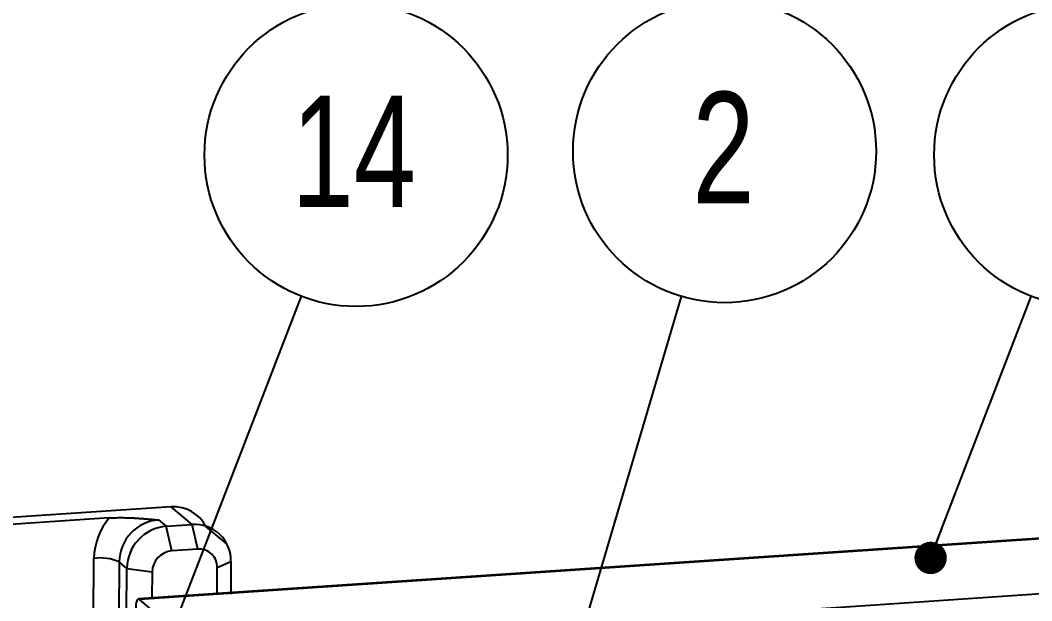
# Model space of a CAD drawing. Header units: millimetres. Extents: x 0 to 279, y 0 to 216.
# Drawn here: x 98.69 to 130.43, y 161.58 to 179.81 of the extents above; entities that cross this region are included whole.
import ezdxf

# ---------------------------------------------------------------- set-up
doc = ezdxf.new("R2010")
doc.units = ezdxf.units.MM
doc.layers.add('DIM', color=1, linetype='Continuous')
doc.styles.add('SLDTEXTSTYLE0', font='TXT', dxfattribs={"width": 0.75})
doc.dimstyles.new('SLDDIMSTYLE0', dxfattribs={"dimtxt": 0.18, "dimasz": 1.016, "dimexe": 0, "dimexo": 0.0625, "dimgap": 0, "dimtad": 0, "dimtih": 1, "dimtoh": 1, "dimdec": 0, "dimrnd": 1e-09, "dimzin": 0, "dimdsep": 46, "dimtxsty": 'Standard', "dimblk1": 'DOT', "dimblk2": 'DOT', "dimsah": 1, "dimcen": 0.09, "dimadec": 0, "dimazin": 0, "dimtfac": 1.016, "dimtdec": 0, "dimtofl": 0, "dimtmove": 0, "dimatfit": 3, "dimldrblk": 'DOT', "dimfxl": 0, "dimfrac": 2, "dimtolj": 1, "dimtzin": 0, "dimarcsym": 0})
doc.dimstyles.new('SLDDIMSTYLE1', dxfattribs={"dimtxt": 0.18, "dimasz": 3.302, "dimexe": 0, "dimexo": 0.0625, "dimgap": 0, "dimtad": 0, "dimtih": 1, "dimtoh": 1, "dimdec": 0, "dimrnd": 1e-09, "dimzin": 0, "dimdsep": 46, "dimtxsty": 'Standard', "dimsah": 1, "dimcen": 0.09, "dimadec": 0, "dimazin": 0, "dimtfac": 3.302, "dimtdec": 0, "dimtofl": 0, "dimtmove": 0, "dimatfit": 3, "dimfxl": 0, "dimfrac": 2, "dimtolj": 1, "dimtzin": 0, "dimarcsym": 0})

# ---------------------------------------------------------------- blocks, each defined once
blk = doc.blocks.new('SW_NOTE_3')
at = {"layer": 'DIM', "color": 0}
blk.add_circle((1.707, 4.438), 4.755, dxfattribs=at)
at = {"layer": 'DIM', "color": 0, "insert": (1.672, 6.302), "char_height": 3.5, "attachment_point": 2, "style": 'SLDTEXTSTYLE0'}
blk.add_mtext('1', dxfattribs=at)
blk = doc.blocks.new('_DOT')
at = {"color": 0, "linetype": 'ByBlock', "lineweight": -2}
blk.add_line((-0.5, 0), (-1, 0), dxfattribs=at)
at = {"color": 0, "linetype": 'ByBlock', "const_width": 0.5}
blk.add_lwpolyline([(-0.25, 0, 1), (0.25, 0, 1)], format="xyb", close=True, dxfattribs=at)
blk = doc.blocks.new('SW_NOTE_4')
at = {"layer": 'DIM', "color": 0}
blk.add_circle((1.347, 4.561), 4.755, dxfattribs=at)
at = {"layer": 'DIM', "color": 0, "insert": (1.312, 6.424), "char_height": 3.5, "attachment_point": 2, "style": 'SLDTEXTSTYLE0'}
blk.add_mtext('2', dxfattribs=at)
blk = doc.blocks.new('SW_NOTE_12')
at = {"layer": 'DIM', "color": 0}
blk.add_circle((1.712, 4.436), 4.755, dxfattribs=at)
at = {"layer": 'DIM', "color": 0, "insert": (1.642, 6.3), "char_height": 3.5, "attachment_point": 2, "style": 'SLDTEXTSTYLE0'}
blk.add_mtext('14', dxfattribs=at)

msp = doc.modelspace()

# ---------------------------------------------------------------- linework, layer by layer
at = {"color": 7, "linetype": 'Continuous', "lineweight": 25}
for p, q in [((150.485, 164.868), (102.399, 161.636)), ((150.53, 164.857), (102.435, 161.624)), ((103.426, 164.524), (94.637, 163.945)), ((104.09, 163.971), (103.426, 164.524)), ((101.482, 164.179), (94.867, 163.742)), ((103.032, 164.119), (103.273, 163.917)), ((103.273, 163.917), (104.09, 163.971)), ((103.45, 163.145), (103.273, 163.917)), ((104.268, 163.199), (104.09, 163.971)), ((105.184, 163.353), (104.516, 163.908)), ((104.268, 163.199), (103.45, 163.145)), ((104.319, 160.014), (152.875, 163.316)), ((102.038, 162.596), (101.798, 162.8)), ((102.029, 161.195), (102.038, 162.596)), ((102.038, 162.596), (102.831, 162.484)), ((104.87, 161.789), (104.876, 162.621)), ((104.876, 162.621), (105.306, 162.814)), ((105.306, 162.814), (105.297, 161.789)), ((102.831, 162.484), (102.826, 161.651)), ((104.319, 160.014), (102.435, 161.624))]:
    msp.add_line(p, q, dxfattribs=at)
at = {"color": 8, "linetype": 'Continuous', "lineweight": 25}
for p, q in [((100.996, 161.061), (101.007, 162.911)), ((101.798, 162.8), (101.788, 161.142))]:
    msp.add_line(p, q, dxfattribs=at)
at = {"color": 7, "linetype": 'Continuous', "lineweight": 25, "flags": 128}
msp.add_lwpolyline([(102.435, 161.624), (102.412, 161.636), (102.389, 161.632), (102.368, 161.612), (102.349, 161.576), (102.334, 161.526), (102.323, 161.464), (102.315, 161.392), (102.312, 161.314)], dxfattribs=at)
at = {"color": 7, "linetype": 'Continuous', "lineweight": 25}
for centre, radius, start, end in [((103.514, 163.407), 1.121, 26.578, 94.4721), ((103.003, 162.886), 1.996, 139.6153, 179.2709), ((103.141, 162.781), 1.343, 94.6504, 179.182), ((103.382, 162.577), 1.345, 94.6579, 179.1741), ((104.176, 162.844), 1.13, 358.5063, 94.3272), ((104.31, 162.635), 0.566, 358.5167, 94.3501), ((101.206, 161.46), 1.465, 66.1436, 97.81), ((103.504, 162.474), 0.673, 94.6785, 179.1527)]:
    msp.add_arc(centre, radius, start, end, dxfattribs=at)
msp.add_open_spline([(101.482, 164.179), (101.527, 164.182), (101.635, 164.188), (101.786, 164.19), (101.97, 164.189), (102.129, 164.185), (102.288, 164.177), (102.408, 164.17), (102.527, 164.161), (102.647, 164.152), (102.765, 164.142), (102.893, 164.131), (102.981, 164.123), (103.031, 164.119), (103.032, 164.119)], degree=3, knots=[0, 0, 0, 0, 0.0871368, 0.2112707, 0.2832439, 0.4349047, 0.5115489, 0.5889766, 0.6665129, 0.7447531, 0.8231285, 0.9015251, 0.9979253, 1, 1, 1, 1], dxfattribs=at)

# ---------------------------------------------------------------- block references
at = {"layer": 'DIM'}
for name, p in [('SW_NOTE_12', (107.517, 171.14)), ('SW_NOTE_4', (119.447, 171.132)), ('SW_NOTE_3', (130.419, 171.138))]:
    msp.add_blockref(name, p, dxfattribs=at)

# ---------------------------------------------------------------- leaders
for points, dimstyle in [([(102.227, 157.436), (107.517, 171.14)], 'SLDDIMSTYLE1'), ([(116.113, 159.847), (119.447, 171.132)], 'SLDDIMSTYLE0'), ([(127.26, 162.924), (130.419, 171.138)], 'SLDDIMSTYLE0')]:
    msp.add_leader(points, dimstyle=dimstyle, dxfattribs=at)

doc.saveas('drawing.dxf')
